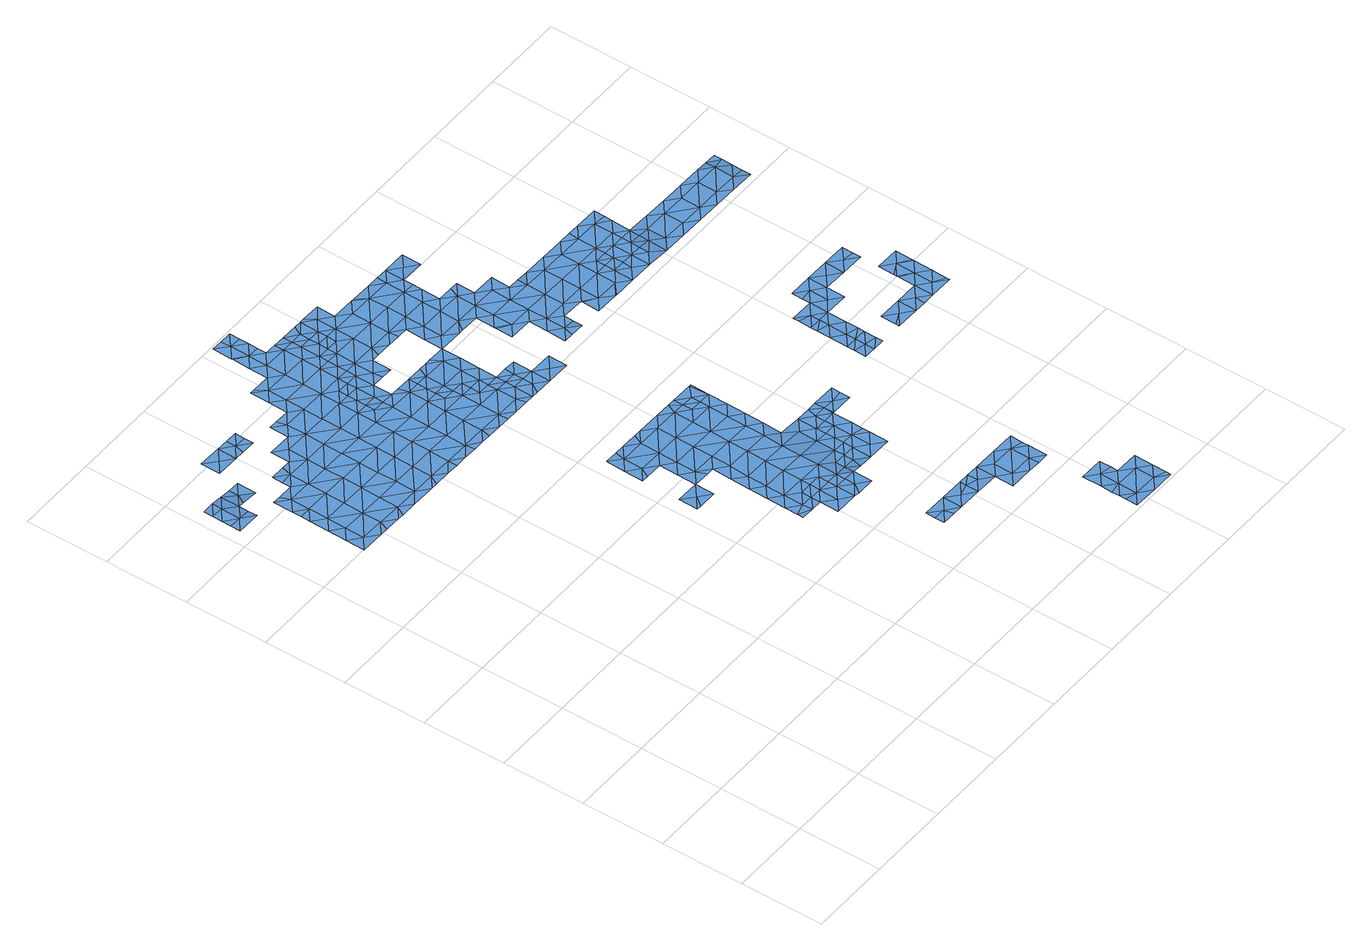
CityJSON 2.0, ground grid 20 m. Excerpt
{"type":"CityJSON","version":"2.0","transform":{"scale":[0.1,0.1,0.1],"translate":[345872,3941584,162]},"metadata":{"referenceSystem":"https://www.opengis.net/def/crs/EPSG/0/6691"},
"CityObjects":{
"waterbody1":{"type":"WaterBody","attributes":{"name":"9","class":"1140","function":"1","WaterBodyRiverFloodingRiskAttribute.description":"5","WaterBodyRiverFloodingRiskAttribute.rankOrg":"2","WaterBodyRiverFloodingRiskAttribute.adminType":"2","WaterBodyRiverFloodingRiskAttribute.scale":"L1"},"geometry":[{"type":"MultiSurface","lod":"1","boundaries":[[[0,1,2]],[[3,4,5]],[[6,0,2]],[[7,6,2]],[[8,7,9]],[[9,7,2]],[[2,4,9]],[[1,4,2]],[[10,0,6]],[[0,11,12]],[[0,12,13]],[[14,5,1]],[[14,15,5]],[[5,15,16]],[[10,11,0]],[[0,13,1]],[[1,5,4]],[[5,16,3]]]}]},
"waterbody2":{"type":"WaterBody","attributes":{"name":"9","class":"1140","function":"1","WaterBodyRiverFloodingRiskAttribute.description":"5","WaterBodyRiverFloodingRiskAttribute.rankOrg":"2","WaterBodyRiverFloodingRiskAttribute.adminType":"2","WaterBodyRiverFloodingRiskAttribute.scale":"L1"},"geometry":[{"type":"MultiSurface","lod":"1","boundaries":[[[17,18,19]],[[19,18,20]],[[17,19,21]],[[19,22,23]],[[19,24,22]],[[21,25,26]],[[23,21,19]],[[24,19,20]],[[25,27,26]],[[26,27,17]],[[17,21,26]]]}]},
"waterbody3":{"type":"WaterBody","attributes":{"name":"9","class":"1140","function":"1","WaterBodyRiverFloodingRiskAttribute.description":"5","WaterBodyRiverFloodingRiskAttribute.rankOrg":"2","WaterBodyRiverFloodingRiskAttribute.adminType":"2","WaterBodyRiverFloodingRiskAttribute.scale":"L1"},"geometry":[{"type":"MultiSurface","lod":"1","boundaries":[[[28,29,30]],[[31,29,28]],[[28,30,32]],[[33,28,32]],[[33,31,28]]]}]},
"waterbody4":{"type":"WaterBody","attributes":{"name":"9","class":"1140","function":"1","WaterBodyRiverFloodingRiskAttribute.description":"5","WaterBodyRiverFloodingRiskAttribute.rankOrg":"2","WaterBodyRiverFloodingRiskAttribute.adminType":"2","WaterBodyRiverFloodingRiskAttribute.scale":"L1"},"geometry":[{"type":"MultiSurface","lod":"1","boundaries":[[[34,35,36]],[[34,37,35]],[[37,34,38]],[[38,34,39]],[[40,38,39]],[[38,40,41]],[[41,40,42]],[[40,43,42]],[[44,43,39]],[[39,45,44]],[[39,36,45]],[[45,36,46]],[[46,36,47]],[[48,46,47]],[[49,46,48]],[[49,50,46]],[[51,52,48]],[[52,51,53]],[[54,53,51]],[[55,56,57]],[[56,58,57]],[[56,51,58]],[[51,47,58]],[[47,59,58]],[[35,59,47]],[[35,60,59]],[[60,61,59]],[[60,62,61]],[[62,60,63]],[[60,37,63]],[[63,37,64]],[[64,37,65]],[[64,65,66]],[[66,65,67]],[[65,38,67]],[[67,38,68]],[[67,68,69]],[[69,68,70]],[[70,68,71]],[[41,71,68]],[[41,72,71]],[[73,74,75]],[[76,77,78]],[[78,77,79]],[[80,76,78]],[[78,81,80]],[[81,78,82]],[[82,83,81]],[[81,83,84]],[[85,84,83]],[[86,87,88]],[[87,89,88]],[[90,45,91]],[[83,89,87]],[[83,92,89]],[[89,92,93]],[[89,93,94]],[[94,93,95]],[[93,96,95]],[[95,96,97]],[[97,98,95]],[[98,97,99]],[[100,99,97]],[[101,95,102]],[[102,103,101]],[[104,94,101]],[[105,94,104]],[[106,107,108]],[[104,109,110]],[[111,108,107]],[[112,113,110]],[[104,110,105]],[[114,115,100]],[[116,95,98]],[[101,94,95]],[[89,94,105]],[[89,105,88]],[[86,88,117]],[[118,119,120]],[[118,120,121]],[[122,121,120]],[[122,123,121]],[[124,125,126]],[[126,125,127]],[[128,126,127]],[[128,129,126]],[[130,129,128]],[[129,130,131]],[[131,130,132]],[[130,133,132]],[[130,134,133]],[[130,135,134]],[[130,136,135]],[[136,137,135]],[[136,138,137]],[[138,136,139]],[[139,136,128]],[[140,138,139]],[[140,141,138]],[[142,138,141]],[[142,57,137]],[[138,142,137]],[[137,143,135]],[[137,144,143]],[[58,144,137]],[[145,143,144]],[[145,75,143]],[[75,145,79]],[[146,79,145]],[[146,82,79]],[[82,146,92]],[[146,147,92]],[[146,148,147]],[[146,62,148]],[[147,148,149]],[[148,64,149]],[[147,149,96]],[[96,149,114]],[[114,149,66]],[[114,66,150]],[[66,151,150]],[[83,87,85]],[[81,84,152]],[[153,80,81]],[[75,77,73]],[[154,155,132]],[[131,155,156]],[[157,158,159]],[[160,161,162]],[[161,157,163]],[[164,165,118]],[[165,166,118]],[[118,167,164]],[[115,114,150]],[[168,151,67]],[[34,36,39]],[[97,96,114]],[[147,96,93]],[[92,147,93]],[[83,82,92]],[[82,78,79]],[[62,146,145]],[[77,75,79]],[[134,143,75]],[[144,61,145]],[[135,143,134]],[[169,133,134]],[[132,133,170]],[[132,155,131]],[[129,131,171]],[[136,130,128]],[[129,172,126]],[[127,139,128]],[[173,124,126]],[[121,167,118]],[[118,166,119]],[[67,69,168]],[[67,151,66]],[[149,64,66]],[[148,63,64]],[[62,63,148]],[[62,145,61]],[[144,59,61]],[[59,144,58]],[[57,58,137]],[[55,57,142]],[[54,51,56]],[[46,50,91]],[[51,48,47]],[[45,46,91]],[[44,45,90]],[[72,41,42]],[[68,38,41]],[[40,39,43]],[[38,65,37]],[[60,35,37]],[[36,35,47]],[[114,100,97]],[[174,175,176]],[[174,176,159]],[[158,174,159]],[[176,177,159]],[[159,177,178]],[[178,157,159]],[[179,153,81]],[[81,152,179]],[[180,117,88]],[[180,88,181]],[[181,88,105]],[[110,181,105]],[[113,181,110]],[[107,182,111]],[[108,112,110]],[[109,108,110]],[[109,106,108]],[[109,183,106]],[[109,184,183]],[[104,184,109]],[[104,185,184]],[[185,104,186]],[[101,186,104]],[[103,186,101]],[[187,107,106]],[[95,116,102]],[[163,188,161]],[[188,162,161]],[[189,167,121]],[[162,189,121]],[[160,162,121]],[[121,123,160]],[[123,173,160]],[[172,173,126]],[[172,160,173]],[[172,161,160]],[[172,171,161]],[[172,129,171]],[[161,171,157]],[[171,158,157]],[[171,131,158]],[[156,158,131]],[[132,190,154]],[[170,190,132]],[[134,74,169]],[[134,75,74]],[[191,107,187]],[[192,113,112]],[[191,182,107]],[[188,163,193]]]}]},
"waterbody5":{"type":"WaterBody","attributes":{"name":"9","class":"1140","function":"1","WaterBodyRiverFloodingRiskAttribute.description":"5","WaterBodyRiverFloodingRiskAttribute.rankOrg":"1","WaterBodyRiverFloodingRiskAttribute.adminType":"2","WaterBodyRiverFloodingRiskAttribute.scale":"L1"},"geometry":[{"type":"MultiSurface","lod":"1","boundaries":[[[194,195,196]],[[197,198,199]],[[200,197,201]],[[202,194,196]],[[203,202,196]],[[204,201,199]],[[203,196,197]],[[197,196,198]],[[205,198,196]],[[198,205,206]],[[201,197,199]],[[207,208,201]],[[201,204,207]],[[200,201,208]],[[194,209,195]],[[195,205,196]],[[206,199,198]]]}]},
"waterbody6":{"type":"WaterBody","attributes":{"name":"9","class":"1140","function":"1","WaterBodyRiverFloodingRiskAttribute.description":"5","WaterBodyRiverFloodingRiskAttribute.rankOrg":"2","WaterBodyRiverFloodingRiskAttribute.adminType":"2","WaterBodyRiverFloodingRiskAttribute.scale":"L1"},"geometry":[{"type":"MultiSurface","lod":"1","boundaries":[[[210,211,212]],[[211,210,213]],[[214,213,210]],[[212,215,210]],[[210,216,214]],[[216,210,215]]]}]},
"waterbody7":{"type":"WaterBody","attributes":{"name":"9","class":"1140","function":"1","WaterBodyRiverFloodingRiskAttribute.description":"5","WaterBodyRiverFloodingRiskAttribute.rankOrg":"1","WaterBodyRiverFloodingRiskAttribute.adminType":"2","WaterBodyRiverFloodingRiskAttribute.scale":"L1"},"geometry":[{"type":"MultiSurface","lod":"1","boundaries":[[[217,218,117]],[[219,220,221]],[[222,223,224]],[[84,218,224]],[[225,217,226]],[[226,181,113]],[[180,181,226]],[[225,227,217]],[[224,152,84]],[[152,224,179]],[[223,179,224]],[[219,222,220]],[[222,224,220]],[[220,224,218]],[[217,220,218]],[[227,220,217]],[[220,227,221]],[[86,117,218]],[[85,86,218]],[[85,87,86]],[[84,85,218]],[[117,180,226]],[[217,117,226]],[[225,226,192]],[[113,192,226]]]}]},
"waterbody8":{"type":"WaterBody","attributes":{"name":"9","class":"1140","function":"1","WaterBodyRiverFloodingRiskAttribute.description":"5","WaterBodyRiverFloodingRiskAttribute.rankOrg":"2","WaterBodyRiverFloodingRiskAttribute.adminType":"2","WaterBodyRiverFloodingRiskAttribute.scale":"L1"},"geometry":[{"type":"MultiSurface","lod":"1","boundaries":[[[228,229,230]],[[229,231,232]],[[233,234,235]],[[236,234,237]],[[236,238,234]],[[235,234,238]],[[238,239,235]],[[235,239,240]],[[241,242,243]],[[240,244,235]],[[244,233,235]],[[233,244,245]],[[245,244,246]],[[195,247,248]],[[244,249,246]],[[240,249,244]],[[194,202,250]],[[194,250,209]],[[195,248,205]],[[247,251,248]],[[247,195,209]],[[252,253,247]],[[209,252,247]],[[250,252,209]],[[249,252,250]],[[240,252,249]],[[254,253,252]],[[240,254,252]],[[239,254,240]],[[255,256,257]],[[33,257,256]],[[257,33,258]],[[257,258,236]],[[257,236,237]],[[257,237,259]],[[260,259,237]],[[260,237,234]],[[233,260,234]],[[229,232,230]],[[248,251,261]],[[230,232,262]],[[263,264,265]],[[246,265,245]],[[203,197,266]],[[251,247,253]],[[241,267,268]],[[269,241,268]],[[270,243,271]],[[243,272,271]],[[273,271,274]],[[271,272,274]],[[242,272,243]],[[262,259,260]],[[257,259,255]],[[275,242,241]],[[255,276,256]],[[275,277,278]],[[277,279,278]],[[277,280,279]],[[262,232,274]],[[272,262,274]],[[262,272,242]],[[259,242,255]],[[255,242,275]],[[255,275,276]],[[278,276,275]],[[276,278,281]],[[281,278,282]],[[282,278,279]],[[200,208,266]],[[266,202,203]],[[262,242,259]],[[283,273,274]],[[266,208,284]],[[285,286,269]],[[269,286,277]],[[287,277,286]],[[287,280,277]],[[275,269,277]],[[275,241,269]],[[268,285,269]],[[266,197,200]],[[231,283,274]],[[231,274,232]],[[260,230,262]],[[288,270,289]],[[270,288,243]],[[267,243,288]],[[241,243,267]],[[290,228,291]],[[290,292,293]],[[294,295,296]],[[297,295,298]],[[295,297,296]],[[296,297,293]],[[264,296,293]],[[264,293,292]],[[265,264,292]],[[292,245,265]],[[245,292,290]],[[245,290,291]],[[249,250,299]],[[260,233,291]],[[260,291,230]],[[228,230,291]],[[300,294,296]],[[296,264,300]],[[301,302,303]],[[249,299,246]],[[304,303,305]],[[305,266,284]],[[202,299,250]],[[266,299,202]],[[305,299,266]],[[303,299,305]],[[299,303,246]],[[246,303,265]],[[302,265,303]],[[265,302,263]],[[301,304,306]],[[304,301,303]],[[233,245,291]]]}]},
"waterbody9":{"type":"WaterBody","attributes":{"name":"9","class":"1140","function":"1","WaterBodyRiverFloodingRiskAttribute.description":"5","WaterBodyRiverFloodingRiskAttribute.rankOrg":"1","WaterBodyRiverFloodingRiskAttribute.adminType":"2","WaterBodyRiverFloodingRiskAttribute.scale":"L1"},"geometry":[{"type":"MultiSurface","lod":"1","boundaries":[[[307,308,309]],[[214,308,310]],[[214,216,308]],[[308,216,309]],[[307,310,308]]]}]},
"waterbody10":{"type":"WaterBody","attributes":{"name":"9","class":"1140","function":"1","WaterBodyRiverFloodingRiskAttribute.description":"5","WaterBodyRiverFloodingRiskAttribute.rankOrg":"1","WaterBodyRiverFloodingRiskAttribute.adminType":"2","WaterBodyRiverFloodingRiskAttribute.scale":"L1"},"geometry":[{"type":"MultiSurface","lod":"1","boundaries":[[[111,112,108]],[[311,112,111]],[[111,182,311]],[[182,312,311]],[[312,313,311]],[[112,311,192]],[[313,192,311]]]}]},
"waterbody11":{"type":"WaterBody","attributes":{"name":"9","class":"1140","function":"1","WaterBodyRiverFloodingRiskAttribute.description":"5","WaterBodyRiverFloodingRiskAttribute.rankOrg":"1","WaterBodyRiverFloodingRiskAttribute.adminType":"2","WaterBodyRiverFloodingRiskAttribute.scale":"L1"},"geometry":[{"type":"MultiSurface","lod":"1","boundaries":[[[314,315,182]],[[316,315,314]],[[191,314,182]],[[316,314,191]]]}]},
"waterbody12":{"type":"WaterBody","attributes":{"name":"9","class":"1140","function":"1","WaterBodyRiverFloodingRiskAttribute.description":"5","WaterBodyRiverFloodingRiskAttribute.rankOrg":"1","WaterBodyRiverFloodingRiskAttribute.adminType":"2","WaterBodyRiverFloodingRiskAttribute.scale":"L1"},"geometry":[{"type":"MultiSurface","lod":"1","boundaries":[[[317,318,319]],[[284,318,317]],[[318,284,208]],[[300,264,320]],[[264,263,320]],[[321,322,323]],[[324,294,320]],[[320,294,300]],[[323,319,321]],[[306,319,323]],[[306,317,319]],[[324,320,325]],[[263,302,320]],[[302,325,320]],[[326,325,322]],[[325,326,324]],[[325,306,323]],[[301,306,325]],[[325,302,301]],[[306,304,317]],[[304,305,284]],[[322,325,323]],[[304,284,317]]]}]},
"waterbody13":{"type":"WaterBody","attributes":{"name":"9","class":"1140","function":"1","WaterBodyRiverFloodingRiskAttribute.description":"5","WaterBodyRiverFloodingRiskAttribute.rankOrg":"1","WaterBodyRiverFloodingRiskAttribute.adminType":"2","WaterBodyRiverFloodingRiskAttribute.scale":"L1"},"geometry":[{"type":"MultiSurface","lod":"1","boundaries":[[[327,283,328]],[[327,329,283]],[[329,327,289]],[[289,270,329]],[[270,271,273]],[[273,283,329]],[[329,270,273]]]}]},
"waterbody14":{"type":"WaterBody","attributes":{"name":"9","class":"1140","function":"1","WaterBodyRiverFloodingRiskAttribute.description":"5","WaterBodyRiverFloodingRiskAttribute.rankOrg":"2","WaterBodyRiverFloodingRiskAttribute.adminType":"2","WaterBodyRiverFloodingRiskAttribute.scale":"L1"},"geometry":[{"type":"MultiSurface","lod":"1","boundaries":[[[330,331,332]],[[330,333,331]],[[334,335,336]],[[333,309,331]],[[337,338,339]],[[340,333,330]],[[341,339,342]],[[330,332,343]],[[344,341,342]],[[337,345,338]],[[342,339,338]],[[344,342,336]],[[334,336,342]],[[307,309,333]],[[340,307,333]],[[307,340,310]],[[345,343,338]],[[334,342,338]],[[338,332,334]],[[343,332,338]],[[332,331,334]],[[331,335,334]]]}]},
"waterbody15":{"type":"WaterBody","attributes":{"name":"9","class":"1140","function":"1","WaterBodyRiverFloodingRiskAttribute.description":"5","WaterBodyRiverFloodingRiskAttribute.rankOrg":"1","WaterBodyRiverFloodingRiskAttribute.adminType":"2","WaterBodyRiverFloodingRiskAttribute.scale":"L1"},"geometry":[{"type":"MultiSurface","lod":"1","boundaries":[[[346,347,348]],[[349,347,346]],[[349,346,350]],[[295,294,350]],[[350,346,295]],[[346,298,295]],[[348,298,346]]]}]},
"waterbody16":{"type":"WaterBody","attributes":{"name":"9","class":"1140","function":"1","WaterBodyRiverFloodingRiskAttribute.description":"5","WaterBodyRiverFloodingRiskAttribute.rankOrg":"1","WaterBodyRiverFloodingRiskAttribute.adminType":"2","WaterBodyRiverFloodingRiskAttribute.scale":"L1"},"geometry":[{"type":"MultiSurface","lod":"1","boundaries":[[[351,352,353]],[[354,352,351]],[[354,355,352]],[[356,357,358]],[[359,360,357]],[[360,361,357]],[[362,363,361]],[[360,362,361]],[[364,358,355]],[[365,359,357]],[[356,365,357]],[[361,355,358]],[[361,358,357]],[[366,352,363]],[[353,352,366]],[[367,354,368]],[[354,351,368]],[[364,355,369]],[[355,361,352]],[[363,352,361]],[[367,369,354]],[[355,354,369]]]}]},
"waterbody17":{"type":"WaterBody","attributes":{"name":"9","class":"1140","function":"1","WaterBodyRiverFloodingRiskAttribute.description":"5","WaterBodyRiverFloodingRiskAttribute.rankOrg":"1","WaterBodyRiverFloodingRiskAttribute.adminType":"2","WaterBodyRiverFloodingRiskAttribute.scale":"L1"},"geometry":[{"type":"MultiSurface","lod":"1","boundaries":[[[370,371,372]],[[373,371,370]],[[374,375,373]],[[376,375,374]],[[376,377,375]],[[378,379,375]],[[375,380,378]],[[381,382,383]],[[384,383,385]],[[384,372,383]],[[386,387,388]],[[389,390,391]],[[390,392,391]],[[393,392,390]],[[393,390,394]],[[395,393,394]],[[396,397,388]],[[397,398,388]],[[386,388,398]],[[398,399,386]],[[400,386,399]],[[392,401,402]],[[403,392,402]],[[396,387,391]],[[389,391,387]],[[387,396,388]],[[404,405,406]],[[407,404,408]],[[407,408,409]],[[409,408,410]],[[411,412,413]],[[413,412,414]],[[414,415,416]],[[417,416,415]],[[418,417,415]],[[419,420,421]],[[422,372,384]],[[384,423,424]],[[398,425,399]],[[423,384,385]],[[426,427,393]],[[427,401,393]],[[401,427,428]],[[406,177,404]],[[421,429,430]],[[431,419,432]],[[419,421,432]],[[433,431,432]],[[433,432,422]],[[133,169,170]],[[170,169,434]],[[169,74,434]],[[76,73,77]],[[384,433,422]],[[424,433,384]],[[425,423,399]],[[170,434,190]],[[435,436,437]],[[436,438,439]],[[440,441,442]],[[440,442,443]],[[443,376,374]],[[444,374,370]],[[445,441,440]],[[445,446,447]],[[448,449,446]],[[450,422,448]],[[450,372,422]],[[383,372,371]],[[373,370,374]],[[381,383,371]],[[373,375,379]],[[380,375,377]],[[394,390,389]],[[451,428,427]],[[395,452,426]],[[426,393,395]],[[401,392,393]],[[428,402,401]],[[399,423,400]],[[385,400,423]],[[400,385,453]],[[453,385,454]],[[383,454,385]],[[382,454,383]],[[455,456,457]],[[456,455,435]],[[435,455,436]],[[455,438,436]],[[458,442,441]],[[459,442,458]],[[460,442,459]],[[443,442,460]],[[163,178,406]],[[174,461,175]],[[155,462,461]],[[154,462,155]],[[463,462,464]],[[463,464,465]],[[466,462,463]],[[466,467,468]],[[469,412,411]],[[437,436,470]],[[436,439,470]],[[447,471,472]],[[447,446,473]],[[473,446,449]],[[471,474,472]],[[449,448,475]],[[475,448,476]],[[477,478,479]],[[476,448,422]],[[432,476,422]],[[430,432,421]],[[479,478,480]],[[415,414,418]],[[412,418,414]],[[410,408,481]],[[469,411,482]],[[482,483,469]],[[483,484,469]],[[410,484,483]],[[484,410,481]],[[176,175,481]],[[176,481,177]],[[177,481,408]],[[404,177,408]],[[178,177,406]],[[485,430,429]],[[440,443,374]],[[444,440,374]],[[444,445,440]],[[444,446,445]],[[444,448,446]],[[444,450,448]],[[444,370,450]],[[370,372,450]],[[163,157,178]],[[174,158,461]],[[156,461,158]],[[156,155,461]],[[154,190,462]],[[462,190,464]],[[486,465,464]],[[463,487,466]],[[487,467,466]],[[488,468,467]],[[456,468,488]],[[468,456,435]],[[435,489,468]],[[435,437,489]],[[437,469,489]],[[437,412,469]],[[437,418,412]],[[437,490,418]],[[470,490,437]],[[439,491,492]],[[439,438,491]],[[492,491,493]],[[493,491,474]],[[445,447,472]],[[476,477,475]],[[476,478,477]],[[432,478,476]],[[430,478,432]],[[478,430,480]],[[480,430,494]],[[430,485,494]],[[392,495,391]],[[403,495,392]],[[495,403,496]],[[497,495,496]],[[497,396,495]],[[495,396,391]],[[406,405,193]],[[498,499,500]],[[501,498,502]],[[503,501,502]],[[451,501,503]],[[427,501,451]],[[501,427,426]],[[421,504,429]],[[420,504,421]],[[504,420,496]],[[73,76,505]],[[76,80,505]],[[74,505,434]],[[74,73,505]],[[505,80,506]],[[455,457,507]],[[491,438,508]],[[458,441,509]],[[510,499,452]],[[510,500,499]],[[498,501,499]],[[503,502,511]],[[499,501,426]],[[499,426,452]],[[507,221,512]],[[457,221,507]],[[455,507,438]],[[438,507,508]],[[508,507,512]],[[513,508,512]],[[513,509,508]],[[163,406,193]],[[489,514,468]],[[469,514,489]],[[472,474,515]],[[514,469,484]],[[484,481,514]],[[514,481,516]],[[514,466,468]],[[514,516,466]],[[516,462,466]],[[516,461,462]],[[461,516,175]],[[175,516,481]],[[190,506,464]],[[434,506,190]],[[434,505,506]],[[486,464,506]],[[474,491,515]],[[491,508,515]],[[508,509,515]],[[509,441,515]],[[515,441,445]],[[472,515,445]]]}]},
"waterbody18":{"type":"WaterBody","attributes":{"name":"9","class":"1140","function":"1","WaterBodyRiverFloodingRiskAttribute.description":"5","WaterBodyRiverFloodingRiskAttribute.rankOrg":"1","WaterBodyRiverFloodingRiskAttribute.adminType":"2","WaterBodyRiverFloodingRiskAttribute.scale":"L1"},"geometry":[{"type":"MultiSurface","lod":"1","boundaries":[[[517,518,519]],[[518,517,520]],[[517,521,520]],[[517,522,521]],[[519,523,517]],[[520,521,524]],[[517,523,522]],[[523,519,525]]]}]},
"waterbody19":{"type":"WaterBody","attributes":{"name":"9","class":"1140","function":"1","WaterBodyRiverFloodingRiskAttribute.description":"5","WaterBodyRiverFloodingRiskAttribute.rankOrg":"2","WaterBodyRiverFloodingRiskAttribute.adminType":"2","WaterBodyRiverFloodingRiskAttribute.scale":"L1"},"geometry":[{"type":"MultiSurface","lod":"1","boundaries":[[[526,519,518]],[[519,526,527]],[[528,527,526]],[[529,530,531]],[[525,519,527]],[[532,529,528]],[[533,530,534]],[[534,530,529]],[[534,529,532]],[[527,531,525]],[[529,527,528]],[[527,529,531]]]}]},
"waterbody20":{"type":"WaterBody","attributes":{"name":"9","class":"1140","function":"1","WaterBodyRiverFloodingRiskAttribute.description":"5","WaterBodyRiverFloodingRiskAttribute.rankOrg":"2","WaterBodyRiverFloodingRiskAttribute.adminType":"2","WaterBodyRiverFloodingRiskAttribute.scale":"L1"},"geometry":[{"type":"MultiSurface","lod":"1","boundaries":[[[424,423,535]],[[419,535,398]],[[535,419,431]],[[423,425,535]],[[431,433,535]],[[425,398,535]],[[424,535,433]],[[398,536,419]],[[420,419,536]],[[420,536,496]],[[497,496,536]],[[497,536,396]],[[397,396,536]],[[398,397,536]]]}]},
"waterbody21":{"type":"WaterBody","attributes":{"name":"9","class":"1140","function":"1","WaterBodyRiverFloodingRiskAttribute.description":"5","WaterBodyRiverFloodingRiskAttribute.rankOrg":"1","WaterBodyRiverFloodingRiskAttribute.adminType":"2","WaterBodyRiverFloodingRiskAttribute.scale":"L1"},"geometry":[{"type":"MultiSurface","lod":"1","boundaries":[[[537,538,539]],[[540,538,537]],[[538,540,541]],[[537,542,540]],[[542,543,544]],[[544,543,545]],[[539,538,546]],[[542,537,543]],[[543,547,545]],[[538,541,546]],[[532,548,549]],[[549,548,544]],[[540,542,544]],[[545,550,549]],[[551,532,550]],[[534,532,551]],[[550,532,549]],[[549,544,545]],[[547,552,545]],[[545,552,550]],[[553,551,550]],[[554,551,553]],[[551,554,533]],[[533,534,551]]]}]},
"waterbody22":{"type":"WaterBody","attributes":{"name":"9","class":"1140","function":"1","WaterBodyRiverFloodingRiskAttribute.description":"5","WaterBodyRiverFloodingRiskAttribute.rankOrg":"1","WaterBodyRiverFloodingRiskAttribute.adminType":"2","WaterBodyRiverFloodingRiskAttribute.scale":"L1"},"geometry":[{"type":"MultiSurface","lod":"1","boundaries":[[[555,556,557]],[[555,558,556]],[[559,556,560]],[[556,559,557]],[[561,558,555]],[[562,563,564]],[[565,564,563]],[[566,567,568]],[[568,567,569]],[[570,571,567]],[[555,557,562]],[[559,560,572]],[[564,561,562]],[[555,562,561]],[[565,573,564]],[[571,574,557]],[[573,561,564]],[[571,570,574]],[[566,570,567]],[[557,559,571]],[[567,575,569]],[[575,567,576]],[[576,567,571]],[[576,571,577]],[[559,577,571]],[[577,559,572]]]}]}
},
"vertices":[
[36,1438,41],[65,1461,39],[37,1484,41],[94,1507,35],[65,1507,38],[93,1484,35],[8,1462,41],[8,1485,41],[9,1508,41],[37,1508,41],[7,1439,41],[7,1416,41],[64,1415,41],[64,1437,40],[79,1461,38],[121,1460,35],[122,1506,35],
[179,1551,35],[201,1551,35],[208,1574,35],[236,1550,35],[180,1598,35],[237,1597,35],[208,1597,35],[236,1573,35],[124,1599,35],[151,1575,35],[123,1552,35],
[647,734,28],[618,712,28],[629,711,28],[619,758,28],[674,711,28],[675,757,28],
[203,1297,35],[261,1342,35],[204,1343,35],[260,1296,35],[202,1250,35],[147,1298,35],[146,1251,35],[145,1205,35],[117,1229,35],[118,1275,35],[119,1321,35],[147,1344,35],[148,1390,35],[205,1389,35],[177,1413,35],[139,1413,35],[120,1414,35],[206,1435,35],[177,1433,35],[178,1459,35],[212,1458,35],[235,1504,35],[234,1458,35],[263,1481,35],[262,1434,35],[261,1388,35],[317,1341,35],[318,1387,35],[374,1340,35],[316,1295,35],[316,1249,35],[259,1249,35],[315,1202,35],[258,1203,35],[202,1204,35],[230,1181,35],[193,1181,35],[173,1182,35],[116,1183,35],[460,1431,35],[461,1454,35],[432,1431,35],[488,1407,35],[460,1408,35],[488,1384,35],[431,1385,35],[517,1407,35],[545,1383,35],[487,1338,35],[544,1337,35],[572,1360,35],[572,1337,35],[600,1313,35],[572,1313,35],[600,1290,35],[543,1291,35],[119,1344,35],[120,1367,35],[486,1292,35],[486,1246,35],[542,1245,35],[485,1199,35],[429,1247,35],[428,1200,35],[456,1177,35],[428,1177,35],[399,1178,35],[541,1198,35],[513,1176,35],[536,1175,35],[598,1197,35],[599,1244,35],[682,1173,35],[711,1195,35],[683,1219,35],[655,1196,35],[655,1243,35],[712,1219,35],[684,1242,35],[656,1266,35],[371,1201,35],[359,1178,35],[489,1176,35],[628,1312,35],[438,1755,35],[410,1779,35],[409,1732,35],[437,1709,35],[409,1728,35],[408,1686,35],[361,1641,35],[351,1641,35],[379,1617,35],[350,1595,35],[378,1571,35],[435,1570,35],[434,1524,35],[491,1569,35],[490,1523,35],[462,1500,35],[433,1478,35],[376,1479,35],[377,1525,35],[320,1480,35],[320,1526,35],[349,1548,35],[314,1549,35],[293,1549,35],[292,1503,35],[375,1432,35],[319,1433,35],[375,1386,35],[431,1339,35],[430,1293,35],[373,1294,35],[372,1248,35],[343,1179,35],[286,1180,35],[573,1383,35],[538,1406,35],[519,1522,35],[519,1545,35],[519,1569,35],[521,1638,35],[520,1592,35],[549,1614,35],[436,1663,35],[493,1662,35],[465,1685,35],[521,1661,35],[466,1754,35],[466,1778,35],[437,1778,35],[466,1731,35],[246,1180,35],[461,1477,35],[490,1500,35],[492,1615,35],[435,1616,35],[407,1640,35],[548,1591,35],[576,1591,35],[577,1614,35],[577,1637,35],[549,1637,35],[573,1406,35],[628,1289,35],[627,1266,35],[740,1218,35],[661,1173,35],[626,1174,35],[599,1174,35],[569,1175,35],[697,1173,35],[493,1685,35],[465,1708,35],[518,1499,35],[739,1172,35],[684,1265,35],[521,1684,35],
[814,570,26],[785,547,26],[813,546,26],[841,523,26],[812,500,26],[840,477,26],[869,522,26],[869,499,26],[842,569,26],[842,546,26],[853,476,26],[785,524,26],[784,478,26],[897,476,26],[898,522,25],[785,570,26],
[922,313,16],[894,314,16],[894,291,16],[895,337,16],[951,336,16],[927,290,16],[950,290,16],
[657,1335,35],[600,1336,35],[644,1405,35],[658,1381,35],[686,1404,35],[630,1405,35],[612,1405,35],[601,1382,35],[685,1311,35],[656,1289,35],[686,1358,35],
[902,753,28],[903,799,28],[874,777,28],[903,845,28],[875,823,28],[816,731,28],[760,732,28],[759,686,26],[732,756,28],[761,778,28],[731,710,27],[730,663,26],[758,640,26],[763,917,28],[762,871,28],[820,916,28],[816,685,26],[872,684,26],[871,638,26],[757,547,26],[760,524,26],[815,639,26],[814,593,26],[728,539,26],[757,594,26],[729,571,26],[730,617,26],[705,826,28],[676,803,28],[704,779,28],[714,756,28],[761,825,28],[817,778,28],[728,525,26],[818,824,28],[956,636,23],[957,660,23],[928,637,23],[870,545,26],[792,940,28],[735,941,28],[706,918,28],[848,916,28],[848,893,28],[819,870,28],[876,892,28],[875,869,28],[706,872,28],[677,849,28],[650,919,28],[649,873,28],[621,896,28],[622,943,28],[637,850,28],[620,850,28],[904,892,28],[898,545,24],[716,941,28],[678,942,28],[654,942,28],[831,939,28],[848,939,28],[901,707,26],[873,730,28],[929,683,23],[958,706,23],[1013,659,23],[1014,682,23],[985,682,23],[993,705,23],[1014,705,23],[871,592,26],[985,659,23],[956,590,23],[956,613,23],[927,591,23],[927,568,23],[899,568,24],[955,567,23],
[1008,319,16],[979,312,16],[1007,289,16],[1008,335,16],
[712,1242,35],[741,1264,35],[714,1265,35],
[768,1194,35],[797,1217,35],[796,1171,35],
[926,544,23],[920,521,24],[954,521,23],[985,636,23],[1011,520,23],[1012,566,23],[983,543,23],[1013,612,23],[984,590,23],[1012,583,23],
[901,938,28],[905,938,28],[876,915,28],
[1064,334,16],[1064,288,16],[1092,310,16],[1036,311,16],[1092,264,16],[1063,242,16],[1119,241,16],[1177,302,16],[1149,309,16],[1177,286,16],[1034,335,16],[1176,240,16],[1148,263,16],[1121,333,16],[1150,240,16],[1178,332,16],
[1042,681,23],[1070,684,23],[1071,704,23],[1070,658,23],[1016,659,23],
[1229,8,9],[1201,31,9],[1172,9,9],[1257,30,9],[1258,76,9],[1231,118,9],[1202,124,9],[1230,100,9],[1174,147,9],[1174,101,9],[1202,77,9],[1173,72,9],[1173,55,9],[1287,99,9],[1231,146,9],[1173,39,9],[1286,19,9],[1285,7,9],[1286,53,9],
[939,1284,33],[967,1260,33],[996,1283,33],[911,1261,34],[883,1285,35],[882,1239,35],[854,1262,35],[853,1216,35],[910,1215,35],[910,1238,34],[876,1216,35],[967,1256,33],[966,1214,33],[995,1237,33],[1052,1282,33],[1052,1236,33],[1136,1211,33],[1193,1210,30],[1165,1234,33],[1249,1209,29],[1278,1232,29],[1222,1233,29],[1279,1278,29],[1335,1231,29],[1306,1208,29],[1363,1207,29],[1194,1256,31],[1165,1257,33],[1137,1257,33],[1108,1235,33],[1080,1212,33],[1336,1277,29],[1308,1301,29],[1251,1302,29],[578,1683,35],[561,1683,35],[549,1661,35],[591,1683,35],[606,1660,35],[635,1682,35],[634,1636,35],[747,1634,35],[775,1610,35],[776,1634,35],[804,1633,35],[832,1609,35],[860,1632,35],[860,1586,35],[803,1587,35],[1138,1304,33],[1166,1303,33],[1167,1326,33],[1053,1328,33],[1080,1258,33],[1081,1282,33],[1109,1258,33],[1391,1230,29],[1392,1276,29],[1364,1300,29],[1195,1349,33],[1167,1372,33],[1110,1304,33],[1110,1327,33],[1081,1305,33],[490,1477,35],[717,1519,35],[773,1518,35],[774,1564,35],[773,1472,35],[801,1494,35],[883,1331,35],[828,1378,35],[827,1332,35],[855,1309,35],[940,1330,33],[884,1377,35],[941,1376,33],[913,1400,34],[997,1375,33],[970,1399,33],[997,1329,33],[1421,1299,29],[1419,1206,29],[1025,1213,33],[1023,1213,33],[716,1473,35],[688,1496,35],[687,1450,35],[799,1356,35],[799,1351,35],[798,1310,35],[548,1568,35],[547,1522,35],[575,1498,35],[546,1476,35],[574,1452,35],[604,1521,35],[631,1497,35],[660,1520,35],[718,1611,35],[802,1541,35],[914,1446,35],[885,1424,35],[940,1400,34],[857,1447,35],[1026,1398,33],[1054,1374,33],[1083,1397,33],[1111,1373,33],[1114,1397,33],[1139,1396,33],[605,1613,35],[697,1635,35],[690,1635,35],[662,1612,35],[1196,1368,33],[548,1453,35],[594,1498,35],[663,1497,35],[718,1565,35],[803,1564,35],[829,1471,35],[838,1494,35],[858,1493,35],[1196,1395,33],[1222,1279,29],[1194,1303,32],[1194,1280,31],[1477,1252,27],[1448,1229,29],[1476,1228,27],[1449,1275,29],[1477,1278,27],[1448,1298,28],[1194,1304,32],[489,1430,35],[517,1453,35],[715,1427,35],[772,1426,35],[800,1402,35],[1476,1205,27],[1478,1298,27],[743,1403,35],[753,1403,35],[661,1566,35],[828,1425,35],[604,1567,35],
[1213,724,26],[1241,747,26],[1213,748,26],[1241,718,26],[1212,701,26],[1184,702,26],[1185,730,26],[1241,701,26],[1185,748,26],
[1242,763,26],[1214,771,26],[1242,793,26],[1214,817,26],[1186,825,26],[1186,794,26],[1243,840,26],[1186,840,26],[1215,840,26],
[1109,1281,33],[1166,1280,33],
[1358,930,26],[1386,906,26],[1414,929,26],[1357,884,26],[1414,883,26],[1329,907,26],[1301,931,26],[1300,885,26],[1273,908,26],[1414,903,26],[1245,932,26],[1300,839,26],[1272,862,26],[1244,886,26],[1215,863,26],[1244,905,26],[1187,887,26],[1187,873,26],
[1383,722,26],[1410,698,26],[1411,744,26],[1382,698,26],[1439,721,26],[1467,697,26],[1354,699,26],[1355,745,26],[1298,746,26],[1326,722,26],[1297,709,26],[1412,798,26],[1441,813,26],[1413,837,26],[1470,836,26],[1412,790,26],[1440,767,26],[1467,706,26],[1297,700,26],[1412,785,26],[1469,794,26],[1469,789,26],[1468,743,26]
]}
